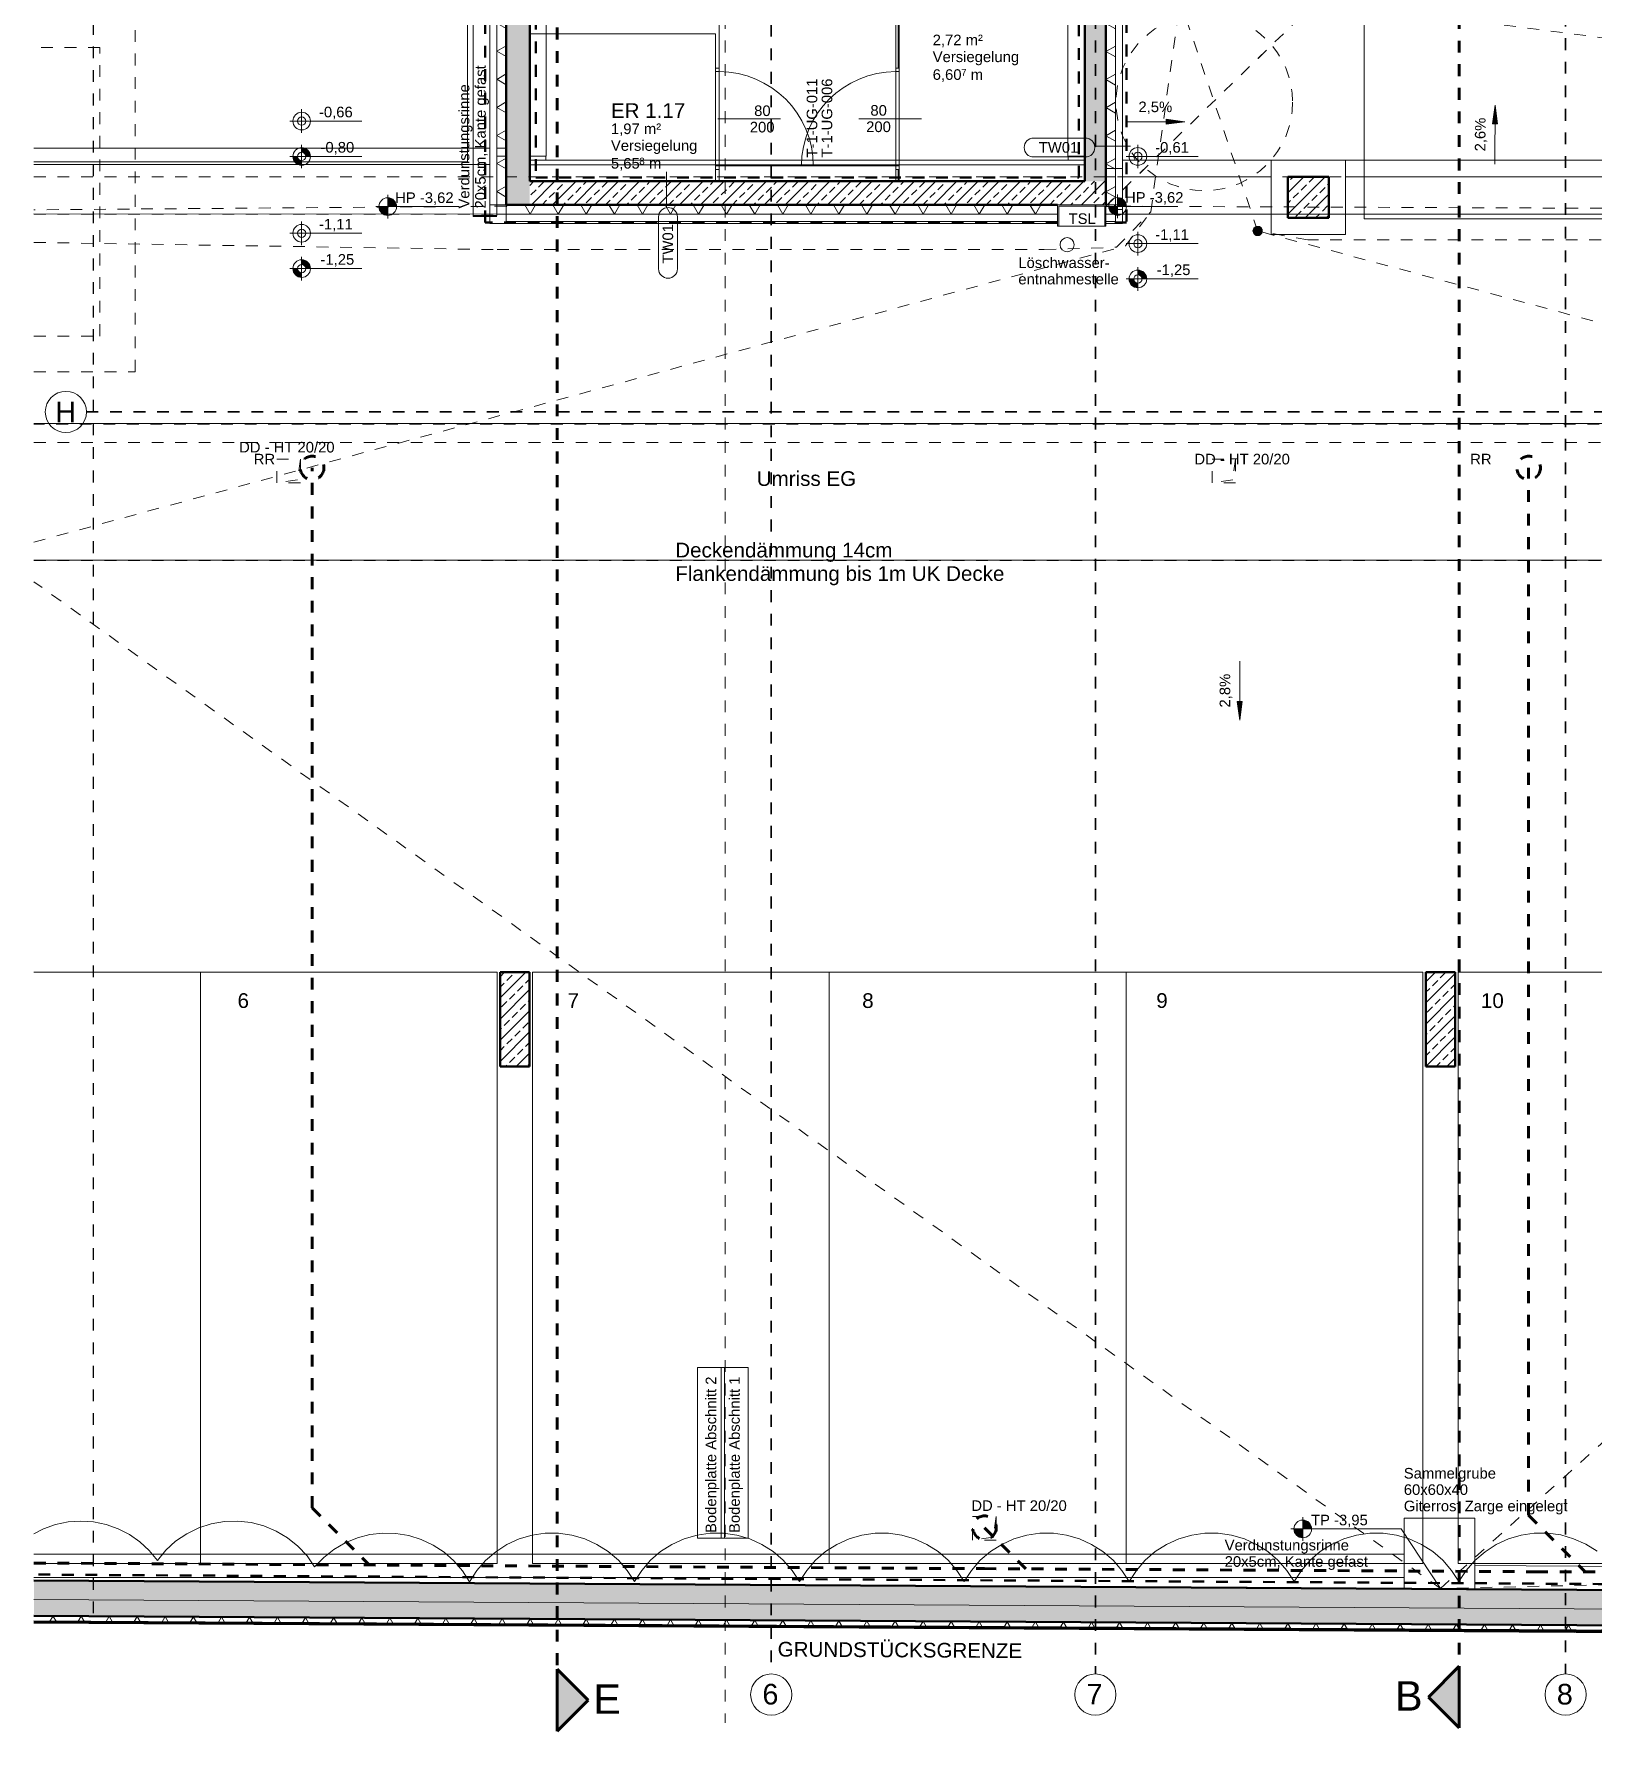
# Model space of a CAD drawing. Header units: metres. Extents: x 0 to 90, y 0 to 101.
# Drawn here: x 44.26 to 57.5, y 59.88 to 74.29 of the extents above; entities that cross this region are included whole.
import ezdxf

# ---------------------------------------------------------------- set-up
doc = ezdxf.new("R2010")
doc.units = ezdxf.units.M
for name, pattern in [('Achse', [0.009, 0.005, -0.002, 0, -0.002]), ('Strich', [0.00635, 0.003175, -0.003175]), ('Strich Punkt', [0.015875, 0.00635, -0.004763, 0, -0.004763]), ('Strich Punkt Mittel', [0.015875, 0.00635, -0.004763, 0, -0.004763]), ('Verdeckt', [0.003, 0.002, -0.001]), ('Verdeckt Oben', [0.00225, 0.0015, -0.00075]), ('Verdeckt Unten', [0.005, 0.003, -0.002])]:
    doc.linetypes.add(name, pattern=pattern)
for name, color, linetype, lineweight in [('A_2D', 251, 'Continuous', 5), ('A_Beschriftung_', 251, 'Continuous', 9), ('A_Brandabschnitte', 251, 'Verdeckt', 50), ('A_Decken', 251, 'Continuous', 13), ('A_Durchbruch_Projektion', 251, 'Verdeckt', 5), ('A_Fluchtweg', 251, 'Verdeckt', 18), ('A_Grundstuecksgrenze', 251, 'Continuous', 70), ('A_Kanal_RW', 251, 'Strich Punkt', 100), ('A_Parkplatz', 251, 'Continuous', 13), ('A_Raeume_', 251, 'Continuous', 5), ('A_Raeume_Beschriftung_', 251, 'Continuous', 9), ('A_Raster_', 251, 'Continuous', 9), ('A_Stützen', 251, 'Continuous', 13), ('A_Tueren', 251, 'Continuous', 13), ('A_Waende', 251, 'Continuous', 13), ('G-ANNO-DIMS_', 251, 'Continuous', 9), ('G-ANNO-SYMB_', 251, 'Continuous', 9), ('S-BEAM-HDLN', 251, 'Verdeckt', 5), ('Text', 251, 'Continuous', 9)]:
    doc.layers.add(name, color=color, linetype=linetype, lineweight=lineweight)
doc.styles.add('Arial_1', font='arial.ttf', dxfattribs={"height": 0.25})
doc.styles.add('Arial_2', font='arial.ttf', dxfattribs={"height": 0.175})
doc.styles.add('Arial_3', font='arial.ttf', dxfattribs={"height": 0.09})
doc.styles.add('Arial_4', font='arial.ttf', dxfattribs={"height": 0.05849})
doc.styles.add('Arial_5', font='arial.ttf', dxfattribs={"height": 0.125})
pattern_1 = [(45, (35.10227, 0), (-0.08980256, 0.08980256), []), (45, (35.19207, 0), (-0.08980256, 0.08980256), [0.0635, -0.03175])]

# ---------------------------------------------------------------- blocks, each defined once
blk = doc.blocks.new('Tür_Blockzarge_1 Flügel - 90x200_RB 86x203_Einlagerungsräume-11443713-263_PP_-01UG_BT1')
at = {"layer": 'A_Tueren'}
for p, q in [((-0.43, 0.015), (-0.43, -0.015)), ((-0.4, 0.015), (-0.43, 0.015)), ((-0.43, 0.015), (0.43, 0.015)), ((-0.4, -0.015), (-0.4, 0.015)), ((0.4, 0.015), (0.4, -0.015)), ((0.43, 0.015), (0.4, 0.015)), ((0.43, -0.015), (0.43, 0.015)), ((-0.43, -0.015), (-0.4, -0.015)), ((-0.43, -0.015), (0.43, -0.015)), ((0.4, -0.015), (0.43, -0.015))]:
    blk.add_line(p, q, dxfattribs=at)
at = {"layer": 'A_Tueren', "lineweight": 5}
blk.add_line((0.4, -0.015), (0.4, -0.815), dxfattribs=at)
blk.add_arc((0.4, -0.015), 0.8, 180, 270, dxfattribs=at)
blk = doc.blocks.new('Tür_Blockzarge_1 Flügel - 90x200_RB 86x203_Einlagerungsräume-11443644-263_PP_-01UG_BT1')
at = {"layer": 'A_Tueren', "lineweight": 5}
blk.add_line((0.4, 0.015), (0.4, 0.815), dxfattribs=at)
at = {"layer": 'A_Tueren'}
for p, q in [((-0.43, 0.015), (-0.4, 0.015)), ((-0.43, -0.015), (-0.43, 0.015)), ((-0.43, 0.015), (0.43, 0.015)), ((-0.4, 0.015), (-0.4, -0.015)), ((0.4, 0.015), (0.43, 0.015)), ((0.4, -0.015), (0.4, 0.015)), ((0.43, 0.015), (0.43, -0.015)), ((-0.4, -0.015), (-0.43, -0.015)), ((-0.43, -0.015), (0.43, -0.015)), ((0.43, -0.015), (0.4, -0.015))]:
    blk.add_line(p, q, dxfattribs=at)
at = {"layer": 'A_Tueren', "lineweight": 5}
blk.add_arc((0.4, 0.015), 0.8, 90, 180, dxfattribs=at)
blk = doc.blocks.new('Park_Parkplatz - 5020x2520_Ortho-5729081-263_PP_-01UG_BT1')
at = {"layer": 'A_Parkplatz'}
for p, q in [((0, 0), (0, -5.02)), ((2.52, 0), (0, 0)), ((2.52, -5.02), (2.52, 0)), ((0, -5.02), (2.52, -5.02))]:
    blk.add_line(p, q, dxfattribs=at)
blk = doc.blocks.new('Park_Parkplatz - 5020x2520_Ortho-V4-263_PP_-01UG_BT1')
at = {"layer": 'A_Parkplatz'}
for p, q in [((2.52, 0), (1.107, 0)), ((2.52, -5.02), (2.52, 0)), ((1.107, -5.02), (2.52, -5.02))]:
    blk.add_line(p, q, dxfattribs=at)
blk = doc.blocks.new('Park_Parkplatz - 5020x2520_Ortho-V5-263_PP_-01UG_BT1')
at = {"layer": 'A_Parkplatz'}
for p, q in [((0, -1.34), (0, -5.02)), ((2.52, -5.02), (2.52, -1.34)), ((0, -5.02), (2.52, -5.02))]:
    blk.add_line(p, q, dxfattribs=at)
blk = doc.blocks.new('Park_Parkplatz - 5020x2520_Ortho-5729181-263_PP_-01UG_BT1')
at = {"layer": 'A_Parkplatz'}
for p, q in [((0, 5.02), (2.52, 5.02)), ((0, 0), (0, 5.02)), ((2.52, 5.02), (2.52, 0)), ((2.52, 0), (0, 0))]:
    blk.add_line(p, q, dxfattribs=at)
blk = doc.blocks.new('TrSt_BFT_rechteckig - 0350x0350-10939056-263_PP_-01UG_BT1')
at = {"layer": 'A_Stützen', "lineweight": 5}
h = blk.add_hatch(dxfattribs=at)
h.set_pattern_fill('FP_13', color=250, style=0, pattern_type=2)
h.set_pattern_definition([(45, (-19.983, -72.9), (-0.08980256, 0.08980256), []), (45, (-19.893, -72.9), (-0.08980256, 0.08980256), [0.0635, -0.03175])])
h.paths.add_polyline_path([(0.175, -0.175), (0.175, 0.175), (-0.175, 0.175), (-0.175, -0.175)])
at = {"layer": 'A_Stützen', "lineweight": 50}
for p, q in [((0.175, 0.175), (-0.175, 0.175)), ((-0.175, 0.175), (-0.175, -0.175)), ((0.175, -0.175), (0.175, 0.175)), ((-0.175, -0.175), (0.175, -0.175))]:
    blk.add_line(p, q, dxfattribs=at)
blk = doc.blocks.new('Skel_STB_rechteckig - 2100x0530-10903987-263_PP_-01UG_BT1')
at = {"layer": 'S-BEAM-HDLN', "color": 55, "linetype": 'Strich'}
for p, q in [((-16.075, 1.05), (17.015, 1.05)), ((17.015, -1.05), (-16.075, -1.05))]:
    blk.add_line(p, q, dxfattribs=at)
blk = doc.blocks.new('Symbol_Schatten_Verdeckt_unten - Bodendurchbruch_Schatten_Verdeckt_unten-8269587-263_PP_-01UG_BT1')
at = {"layer": 'A_Durchbruch_Projektion'}
for p, q in [((-0.1, -0.1), (-0.1, 0.1)), ((-0.1, 0.1), (0.1, 0.1)), ((-0.1, -0.1), (-0.075, 0.075)), ((-0.075, 0.075), (0.1, 0.1)), ((0.1, 0.1), (0.1, -0.1)), ((0.1, -0.1), (-0.1, -0.1))]:
    blk.add_line(p, q, dxfattribs=at)
blk = doc.blocks.new('Family - ___-3180367-263_PP_-01UG_BT1')
at = {"layer": 'A_Grundstuecksgrenze'}
blk.add_line((9.163, 60.809), (34.721, 60.655), dxfattribs=at)
blk = doc.blocks.new('Raster - BS_Achse-112124-263_PP_-01UG_BT1')
at = {"layer": 'A_Beschriftung_'}
blk.add_circle((0, 0), 0.0035, dxfattribs=at)
blk = doc.blocks.new('BS_Tuer_PP - links-10002443-263_PP_-01UG_BT1')
at = {"layer": 'A_Beschriftung_'}
blk.add_line((0, 0.00012), (0, 0.01076), dxfattribs=at)
blk = doc.blocks.new('BS_Tuer_PP - rechts-10002445-263_PP_-01UG_BT1')
at = {"layer": 'A_Beschriftung_'}
blk.add_line((0, 0.00012), (0, -0.01051), dxfattribs=at)
blk = doc.blocks.new('BS_Wand_Lollipop - links_unten-2026911-263_PP_-01UG_BT1')
at = {"layer": 'A_Beschriftung_'}
for p, q in [((-0.00467, 0.00137), (-0.01347, 0.00137)), ((-0.00309, 0), (0.003, 0)), ((-0.00467, -0.00183), (-0.01347, -0.00183))]:
    blk.add_line(p, q, dxfattribs=at)
for centre, start, end in [((-0.01347, -0.00023), 90, 270), ((-0.00467, -0.00023), 270, 90)]:
    blk.add_arc(centre, 0.0016, start, end, dxfattribs=at)
blk = doc.blocks.new('Schnitt - 100_Gebaeudeschnitt-1261489-263_PP_-01UG_BT1')
at = {"layer": 'G-ANNO-SYMB_'}
blk.add_hatch(color=256, dxfattribs=at).paths.add_polyline_path([(-0.00829, 0), (-0.00305, 0.00525), (0.0022, 0)])
at = {"layer": 'G-ANNO-SYMB_', "lineweight": 70}
for p, q in [((-0.00305, 0.00525), (-0.00829, 0)), ((0.0022, 0), (-0.00305, 0.00525)), ((-0.00829, 0), (0.0022, 0))]:
    blk.add_line(p, q, dxfattribs=at)
blk = doc.blocks.new('Schnitt - 100_Gebaeudeschnitt-1262219-263_PP_-01UG_BT1')
at = {"layer": 'G-ANNO-SYMB_'}
blk.add_hatch(color=256, dxfattribs=at).paths.add_polyline_path([(-0.00829, 0), (-0.00305, 0.00525), (0.0022, 0)])
at = {"layer": 'G-ANNO-SYMB_', "lineweight": 70}
for p, q in [((-0.00305, 0.00525), (-0.00829, 0)), ((0.0022, 0), (-0.00305, 0.00525)), ((-0.00829, 0), (0.0022, 0))]:
    blk.add_line(p, q, dxfattribs=at)
blk = doc.blocks.new('Höhenkoten - 018-55641-263_PP_-01UG_BT1')
at = {"layer": 'G-ANNO-DIMS_'}
h = blk.add_hatch(color=256, dxfattribs=at)
edge = h.paths.add_edge_path()
edge.add_line((0, 0), (0, -0.0015))
edge.add_arc((0, 0), 0.0015, 180, 270, ccw=False)
edge.add_line((-0.0015, 0), (0, 0))
h = blk.add_hatch(color=256, dxfattribs=at)
edge = h.paths.add_edge_path()
edge.add_line((0, 0), (0, 0.0015))
edge.add_arc((0, 0), 0.0015, 0, 90, ccw=False)
edge.add_line((0.0015, 0), (0, 0))
for p, q in [((-0.002, 0), (0.01024, 0)), ((0, 0), (0, 0.002)), ((0, 0), (0, -0.002))]:
    blk.add_line(p, q, dxfattribs=at)
blk.add_circle((0, 0), 0.0015, dxfattribs=at)
blk = doc.blocks.new('BS_Kote_Grundriss_RDUK_manuell_AT - 018-7700965-263_PP_-01UG_BT1')
at = {"layer": 'A_Beschriftung_'}
for p, q in [((-0.002, 0), (0.01024, 0)), ((0, 0), (0, 0.002)), ((0, 0), (0, -0.002))]:
    blk.add_line(p, q, dxfattribs=at)
for radius in [0.0015, 0.0007]:
    blk.add_circle((0, 0), radius, dxfattribs=at)
blk = doc.blocks.new('BS_Kote_Grundriss_FDUK_manuell_AT - 018-7701323-263_PP_-01UG_BT1')
at = {"layer": 'A_Beschriftung_'}
h = blk.add_hatch(color=256, dxfattribs=at)
edge = h.paths.add_edge_path()
edge.add_line((0, -0.0007), (0, -0.0015))
edge.add_arc((0, 0), 0.0015, 180, 270, ccw=False)
edge.add_line((-0.0015, 0), (-0.0007, 0))
edge.add_arc((0, 0), 0.0007, 180, 270)
h = blk.add_hatch(color=256, dxfattribs=at)
edge = h.paths.add_edge_path()
edge.add_line((0, 0.0007), (0, 0.0015))
edge.add_arc((0, 0), 0.0015, 0, 90, ccw=False)
edge.add_line((0.0015, 0), (0.0007, 0))
edge.add_arc((0, 0), 0.0007, 0, 90)
for p, q in [((-0.002, 0), (0.01024, 0)), ((0, 0), (0, 0.002)), ((0, 0), (0, -0.002))]:
    blk.add_line(p, q, dxfattribs=at)
for radius in [0.0015, 0.0007]:
    blk.add_circle((0, 0), radius, dxfattribs=at)
for start, end in [(0, 90), (180, 270)]:
    blk.add_arc((0, 0), 0.0007, start, end, dxfattribs=at)

msp = doc.modelspace()

# ---------------------------------------------------------------- hatches: boundary and pattern name
at = {"layer": 'A_Fluchtweg'}
h = msp.add_hatch(color=256, dxfattribs=at)
edge = h.paths.add_edge_path()
edge.add_arc((54.655, 72.615), 0.0397, 0, 360)
h = msp.add_hatch(color=256, dxfattribs=at)
edge = h.paths.add_edge_path()
edge.add_arc((54.655, 72.615), 0.0397, 0, 360)
msp.add_hatch(color=256, dxfattribs=at).paths.add_polyline_path([(54.643, 72.577), (54.667, 72.578), (54.687, 72.592), (54.694, 72.616), (54.687, 72.639), (54.667, 72.653), (54.642, 72.653), (54.622, 72.638), (54.615, 72.615), (54.623, 72.592)])
msp.add_hatch(color=256, dxfattribs=at).paths.add_polyline_path([(54.643, 72.577), (54.667, 72.578), (54.687, 72.592), (54.694, 72.616), (54.687, 72.639), (54.667, 72.653), (54.642, 72.653), (54.622, 72.638), (54.615, 72.615), (54.623, 72.592)])
at = {"layer": 'A_Waende', "lineweight": 5}
h = msp.add_hatch(dxfattribs=at)
h.set_pattern_fill('FP_5', color=250, angle=-180, style=0, pattern_type=2)
h.set_pattern_definition([(270, (48.19527, 82.242), (0.20637, 4e-16), []), (330, (48.19527, 82.242), (0.103185, 0.1787217), []), (30, (48.19527, 82.242), (-0.103185, 0.1787217), [])])
h.paths.add_polyline_path([(48.275, 72.756), (48.275, 91.715), (48.195, 91.728), (48.195, 72.756)])
h = msp.add_hatch(dxfattribs=at)
h.set_pattern_fill('FP_1', color=250, style=0, pattern_type=2)
h.set_pattern_definition(pattern_1)
h.paths.add_polyline_path([(48.475, 82.768), (48.475, 83.768), (48.375, 83.268), (48.46, 82.844)])
h.paths.add_polyline_path([(48.275, 82.768), (48.375, 83.268), (48.275, 83.768), (48.275, 83.268)])
h.paths.add_polyline_path([(48.475, 72.836), (48.475, 82.768), (48.275, 82.768), (48.275, 72.836)])
h.paths.add_polyline_path([(48.275, 91.683), (48.275, 91.383), (48.375, 91.533), (48.276, 91.682)])
h.paths.add_polyline_path([(48.475, 91.683), (48.275, 91.715), (48.275, 91.683), (48.453, 91.683)])
h.paths.add_polyline_path([(48.475, 91.383), (48.475, 91.683), (48.375, 91.533)])
h.paths.add_polyline_path([(48.275, 83.768), (48.475, 83.768), (48.475, 91.383), (48.275, 91.383), (48.275, 85.309)])
h = msp.add_hatch(dxfattribs=at)
h.set_pattern_fill('FP_1', color=250, style=0, pattern_type=2)
h.set_pattern_definition(pattern_1)
h.paths.add_polyline_path([(53.277, 79.153), (53.187, 79.653), (53.187, 78.653), (53.266, 79.092)])
h.paths.add_polyline_path([(53.367, 78.653), (53.367, 79.653), (53.277, 79.153), (53.338, 78.817)])
h.paths.add_polyline_path([(53.187, 73.036), (53.367, 73.036), (53.367, 78.653), (53.187, 78.653), (53.187, 73.623)])
h.paths.add_polyline_path([(53.367, 79.793), (53.367, 80.093), (53.277, 79.943)])
h.paths.add_polyline_path([(53.187, 79.793), (53.277, 79.943), (53.187, 80.093), (53.187, 79.903)])
h.paths.add_polyline_path([(53.187, 79.653), (53.367, 79.653), (53.367, 79.793), (53.187, 79.793)])
h.paths.add_polyline_path([(53.277, 83.268), (53.238, 83.487), (53.187, 83.487), (53.187, 82.768)])
h.paths.add_polyline_path([(53.367, 82.768), (53.367, 83.487), (53.317, 83.487), (53.277, 83.268), (53.339, 82.926)])
h.paths.add_polyline_path([(53.367, 80.093), (53.367, 82.768), (53.187, 82.768), (53.187, 80.093), (53.196, 80.093)])
h.paths.add_polyline_path([(53.367, 90.6), (53.367, 90.9), (53.277, 90.75)])
h.paths.add_polyline_path([(53.187, 90.6), (53.277, 90.75), (53.187, 90.9), (53.187, 90.75)])
h.paths.add_polyline_path([(53.367, 84.547), (53.367, 90.6), (53.187, 90.6), (53.187, 84.547)])
h.paths.add_polyline_path([(53.196, 90.9), (53.367, 90.9), (53.187, 90.929), (53.187, 90.9)])
h = msp.add_hatch(dxfattribs=at)
h.set_pattern_fill('FP_4', color=250, style=0, pattern_type=2)
h.set_pattern_definition([(90, (35.10227, 0), (-0.5, 0), []), (90, (35.20227, 0), (-0.5, 0), [])])
h.paths.add_polyline_path([(51.612, 73.036), (51.612, 73.137), (51.582, 73.137), (51.582, 73.036)])
h.paths.add_polyline_path([(51.582, 73.997), (51.612, 73.997), (51.612, 74.857), (51.582, 74.857), (51.582, 74.764)])
h.paths.add_polyline_path([(51.612, 75.717), (51.612, 76.597), (51.582, 76.597), (51.582, 75.717)])
h.paths.add_polyline_path([(51.582, 77.457), (51.612, 77.457), (51.612, 78.265), (51.582, 78.265), (51.582, 77.518)])
h = msp.add_hatch(dxfattribs=at)
h.set_pattern_fill('FP_11', color=250, angle=-180, style=0, pattern_type=2)
h.set_pattern_definition([(270, (53.36727, 73.661), (0.20637, 6e-16), []), (330, (53.36727, 73.661), (0.10319, 0.17873), []), (30, (53.36727, 73.661), (-0.10319, 0.17873), [])])
h.paths.add_polyline_path([(53.447, 72.836), (53.447, 74.487), (53.367, 74.487), (53.367, 72.836), (53.379, 72.836)])
h = msp.add_hatch(dxfattribs=at)
h.set_pattern_fill('FP_1', color=250, style=0, pattern_type=2)
h.set_pattern_definition(pattern_1)
h.paths.add_polyline_path([(52.957, 72.836), (53.367, 72.836), (53.367, 73.036), (48.475, 73.036), (48.475, 72.836), (52.75, 72.836)])
h = msp.add_hatch(dxfattribs=at)
h.set_pattern_fill('FP_7', color=250, angle=180, style=0, pattern_type=2)
h.set_pattern_definition([(0, (50.86127, 72.756), (1e-16, 0.20637), []), (60, (50.86127, 72.756), (-0.17873, 0.10319), []), (120, (50.86127, 72.756), (-0.17873, -0.10319), [])])
h.paths.add_polyline_path([(53.447, 72.756), (53.447, 72.836), (53.367, 72.836), (53.367, 72.756)])
h.paths.add_polyline_path([(52.957, 72.756), (52.957, 72.836), (48.275, 72.836), (48.275, 72.756), (52.75, 72.756)])
h = msp.add_hatch(dxfattribs=at)
h.set_pattern_fill('FP_1', color=250, style=0, pattern_type=2)
h.set_pattern_definition(pattern_1)
h.paths.add_polyline_path([(48.473, 65.522), (48.473, 66.322), (48.223, 66.322), (48.223, 65.522)])
h = msp.add_hatch(dxfattribs=at)
h.set_pattern_fill('FP_1', color=250, style=0, pattern_type=2)
h.set_pattern_definition(pattern_1)
h.paths.add_polyline_path([(56.207, 65.522), (56.333, 65.522), (56.333, 66.322), (56.083, 66.322), (56.083, 65.522)])
h = msp.add_hatch(dxfattribs=at)
h.set_pattern_fill('FP_1', color=250, style=0, pattern_type=2)
h.set_pattern_definition(pattern_1)
h.paths.add_polyline_path([(70.151, 60.703), (70.151, 61.003), (44.265, 61.159), (44.265, 60.859), (69.858, 60.705)])
h = msp.add_hatch(dxfattribs=at)
h.set_pattern_fill('FP_3', color=250, angle=180, style=0, pattern_type=2)
h.set_pattern_definition([(179.6557, (48.00127, 60.836), (-0.00124, -0.2063763), []), (239.656, (48.00127, 60.836), (0.1781076, -0.104261), []), (299.656, (48.00127, 60.836), (0.1793466, 0.102115), [])])
h.paths.add_polyline_path([(57.442, 60.729), (57.442, 60.779), (44.265, 60.859), (44.265, 60.809), (56.207, 60.737)])
h = msp.add_hatch(dxfattribs=at)
h.set_pattern_fill('FP_17', color=250, angle=180, style=0, pattern_type=2)
h.set_pattern_definition([(179.6557, (63.79627, 60.741), (-0.00124, -0.206376), []), (239.656, (63.79627, 60.741), (0.1781076, -0.104261), []), (299.656, (63.79627, 60.741), (0.1793466, 0.102115), [])])
h.paths.add_polyline_path([(70.15, 60.653), (70.151, 60.703), (57.442, 60.779), (57.442, 60.729), (69.858, 60.655)])
at = {"layer": 'G-ANNO-DIMS_'}
for points in [[(56.672, 73.682), (56.65, 73.523), (56.692, 73.523)], [(54.036, 73.542), (53.877, 73.563), (53.877, 73.521)], [(54.503, 68.462), (54.524, 68.62), (54.482, 68.62)], [(54.503, 68.462), (54.524, 68.62), (54.482, 68.62)]]:
    msp.add_hatch(color=256, dxfattribs=at).paths.add_polyline_path(points)

# ---------------------------------------------------------------- linework, layer by layer
at = {"layer": 'A_2D', "linetype": 'Verdeckt', "lineweight": 25}
msp.add_line((44.768, 92.58), (44.768, 60.826), dxfattribs=at)
at = {"layer": 'A_2D', "linetype": 'Verdeckt Oben', "lineweight": 13}
for p, q in [((48.275, 72.836), (48.275, 92.019)), ((48.275, 92.019), (48.275, 72.825)), ((55.16, 74.567), (53.367, 72.825)), ((53.367, 72.825), (55.16, 74.567)), ((55.16, 74.567), (69.177, 72.757)), ((48.275, 72.825), (44.265, 72.794)), ((69.177, 72.757), (53.367, 72.825)), ((56.207, 61.091), (69.177, 72.757)), ((44.265, 69.818), (77.302, 69.818)), ((56.207, 61.091), (44.265, 69.636))]:
    msp.add_line(p, q, dxfattribs=at)
at = {"layer": 'A_2D'}
for p, q in [((47.995, 72.737), (47.995, 91.763)), ((44.265, 72.759), (52.957, 72.758)), ((53.367, 72.758), (69.177, 72.757)), ((48.195, 72.737), (47.995, 72.737)), ((56.499, 61.688), (55.899, 61.688)), ((55.899, 61.688), (55.899, 61.088)), ((56.499, 61.088), (56.499, 61.688)), ((55.899, 61.088), (56.499, 61.088))]:
    msp.add_line(p, q, dxfattribs=at)
at = {"layer": 'A_2D', "lineweight": 13}
for p, q in [((47.995, 80.76), (47.995, 72.745)), ((48.195, 72.745), (48.195, 80.76)), ((53.367, 72.836), (52.957, 72.836)), ((52.957, 72.836), (52.957, 72.656)), ((53.357, 72.826), (52.967, 72.826)), ((52.967, 72.826), (52.967, 72.656)), ((53.357, 72.656), (53.357, 72.826)), ((53.367, 72.656), (53.367, 72.836)), ((47.995, 72.745), (48.195, 72.745)), ((52.957, 72.656), (52.967, 72.656)), ((52.967, 72.656), (53.357, 72.656)), ((53.357, 72.656), (53.367, 72.656)), ((55.899, 61.383), (44.265, 61.383)), ((55.899, 61.183), (55.899, 61.383)), ((56.499, 61.285), (56.499, 61.085)), ((69.251, 61.208), (56.499, 61.285)), ((44.265, 61.183), (55.899, 61.183)), ((56.499, 61.085), (69.251, 61.008)), ((69.823, 60.655), (44.265, 60.809))]:
    msp.add_line(p, q, dxfattribs=at)
at = {"layer": 'A_2D', "linetype": 'Verdeckt Unten', "lineweight": 13}
for p, q in [((45.124, 71.42), (45.124, 74.465)), ((44.825, 74.172), (44.265, 74.172)), ((44.825, 71.722), (44.825, 74.172)), ((44.265, 72.756), (52.957, 72.756)), ((53.367, 72.756), (77.275, 72.756)), ((44.265, 71.722), (44.825, 71.722)), ((44.265, 71.42), (45.124, 71.42)), ((69.858, 60.655), (44.265, 60.809))]:
    msp.add_line(p, q, dxfattribs=at)
at = {"layer": 'A_2D', "linetype": 'Verdeckt'}
msp.add_line((44.265, 70.818), (77.765, 70.818), dxfattribs=at)
msp.add_circle((54.202, 73.707), 0.75, dxfattribs=at)
at = {"layer": 'A_2D', "lineweight": 18}
msp.add_circle((53.037, 72.498), 0.06, dxfattribs=at)
at = {"layer": 'A_Brandabschnitte'}
for p, q in [((48.095, 72.687), (48.095, 91.683)), ((48.525, 91.624), (48.525, 73.067)), ((53.137, 73.067), (53.137, 90.886)), ((53.541, 74.396), (53.541, 72.687)), ((48.525, 73.067), (53.137, 73.067)), ((52.957, 72.687), (48.095, 72.687)), ((53.541, 72.687), (53.367, 72.687)), ((69.802, 61.055), (44.265, 61.209))]:
    msp.add_line(p, q, dxfattribs=at)
at = {"layer": 'A_Decken'}
for p, q in [((48.611, 73.216), (48.611, 73.248)), ((53.047, 73.248), (53.047, 73.216)), ((61.12, 73.216), (53.507, 73.216)), ((48.135, 72.836), (48.135, 72.677)), ((53.507, 72.677), (53.507, 72.836)), ((48.135, 72.677), (52.957, 72.677)), ((53.367, 72.677), (53.507, 72.677)), ((44.265, 70.979), (77.355, 70.979)), ((77.355, 69.819), (44.265, 69.819))]:
    msp.add_line(p, q, dxfattribs=at)
at = {"layer": 'A_Decken', "linetype": 'Verdeckt Unten'}
for p, q in [((69.843, 61.394), (56.207, 61.091)), ((44.265, 61.161), (56.207, 61.091)), ((56.207, 61.091), (55.939, 61.088)), ((56.403, 61.086), (56.207, 61.091))]:
    msp.add_line(p, q, dxfattribs=at)
at = {"layer": 'A_Fluchtweg'}
for p, q in [((53.747, 72.776), (53.997, 74.567)), ((53.747, 72.776), (53.997, 74.567)), ((54.655, 72.615), (53.997, 74.567)), ((54.655, 72.615), (53.997, 74.567)), ((53.457, 72.476), (53.747, 72.776)), ((53.532, 72.488), (53.747, 72.776)), ((54.622, 72.638), (54.615, 72.615)), ((54.622, 72.638), (54.615, 72.615)), ((54.615, 72.615), (54.623, 72.592)), ((54.615, 72.615), (54.623, 72.592)), ((54.642, 72.653), (54.622, 72.638)), ((54.642, 72.653), (54.622, 72.638)), ((54.667, 72.653), (54.642, 72.653)), ((54.667, 72.653), (54.642, 72.653)), ((55.08, 72.539), (54.655, 72.615)), ((77.203, 66.565), (54.655, 72.615)), ((54.687, 72.639), (54.667, 72.653)), ((54.687, 72.639), (54.667, 72.653)), ((54.694, 72.616), (54.687, 72.639)), ((54.694, 72.616), (54.687, 72.639)), ((54.687, 72.592), (54.694, 72.616)), ((54.687, 72.592), (54.694, 72.616)), ((44.265, 72.517), (48.197, 72.456)), ((44.265, 69.973), (53.532, 72.488)), ((52.843, 72.456), (53.457, 72.476)), ((54.623, 72.592), (54.643, 72.577)), ((54.623, 72.592), (54.643, 72.577)), ((54.643, 72.577), (54.667, 72.578)), ((54.643, 72.577), (54.667, 72.578)), ((54.667, 72.578), (54.687, 72.592)), ((54.667, 72.578), (54.687, 72.592)), ((65.971, 72.543), (55.08, 72.539)), ((48.197, 72.456), (52.843, 72.456))]:
    msp.add_line(p, q, dxfattribs=at)
msp.add_circle((54.655, 72.615), 0.0397, dxfattribs=at)
msp.add_circle((54.655, 72.615), 0.0397, dxfattribs=at)
at = {"layer": 'A_Kanal_RW'}
for p, q in [((46.627, 61.775), (46.627, 70.603)), ((56.956, 61.714), (56.956, 70.603)), ((46.627, 61.775), (47.113, 61.29)), ((56.956, 61.714), (57.437, 61.233)), ((52.336, 61.607), (52.686, 61.257)), ((44.265, 61.307), (52.336, 61.259)), ((52.336, 61.259), (57.02, 61.233)), ((57.02, 61.233), (69.22, 61.233))]:
    msp.add_line(p, q, dxfattribs=at)
for centre in [(46.627, 70.603), (56.956, 70.603), (52.336, 61.607)]:
    msp.add_circle(centre, 0.1, dxfattribs=at)
at = {"layer": 'A_Raeume_', "flags": 128}
for points in [[(52.957, 72.756), (48.195, 72.756), (48.195, 91.728), (44.265, 92.357)], [(77.419, 61.559), (77.419, 61.567), (77.419, 64.672), (77.419, 66.472), (77.305, 66.622), (77.305, 66.624), (77.305, 72.825), (76.345, 72.825), (76.345, 73.075), (77.305, 73.075), (77.305, 88.929), (61.951, 89.527), (60.96, 89.685), (60.96, 77.757), (55.24, 77.757), (55.24, 74.487), (53.447, 74.487), (53.447, 72.756), (53.367, 72.756)], [(50.082, 74.302), (50.082, 73.036), (51.582, 73.036), (51.582, 74.779)], [(44.265, 61.556), (44.346, 61.598), (44.448, 61.634), (44.555, 61.656), (44.663, 61.663), (44.771, 61.656), (44.877, 61.634), (44.979, 61.598), (45.075, 61.548), (45.164, 61.486), (45.244, 61.413), (45.313, 61.329), (45.385, 61.416), (45.468, 61.492), (45.562, 61.556), (45.664, 61.605), (45.771, 61.64), (45.882, 61.659), (45.995, 61.663), (46.108, 61.65), (46.217, 61.622), (46.321, 61.578), (46.418, 61.521), (46.506, 61.45), (46.584, 61.367), (46.648, 61.274), (46.725, 61.354), (46.812, 61.423), (46.908, 61.479), (47.011, 61.521), (47.118, 61.549), (47.228, 61.561), (47.339, 61.558), (47.449, 61.54), (47.554, 61.507), (47.655, 61.459), (47.747, 61.398), (47.831, 61.325), (47.903, 61.241), (47.963, 61.148), (48.025, 61.243), (48.1, 61.329), (48.186, 61.403), (48.281, 61.465), (48.385, 61.512), (48.494, 61.544), (48.606, 61.56), (48.72, 61.56), (48.832, 61.544), (48.942, 61.512), (49.045, 61.465), (49.141, 61.404), (49.227, 61.33), (49.302, 61.244), (49.364, 61.149), (49.426, 61.244), (49.5, 61.33), (49.586, 61.404), (49.682, 61.465), (49.786, 61.512), (49.895, 61.544), (50.007, 61.56), (50.121, 61.56), (50.233, 61.544), (50.342, 61.512), (50.445, 61.465), (50.541, 61.404), (50.627, 61.33), (50.702, 61.244), (50.764, 61.149), (50.826, 61.244), (50.9, 61.33), (50.986, 61.404), (51.082, 61.465), (51.186, 61.512), (51.295, 61.544), (51.407, 61.56), (51.521, 61.56), (51.633, 61.544), (51.742, 61.512), (51.845, 61.465), (51.941, 61.404), (52.027, 61.33), (52.102, 61.244), (52.164, 61.149), (52.226, 61.244), (52.3, 61.33), (52.386, 61.404), (52.482, 61.465), (52.586, 61.512), (52.695, 61.544), (52.807, 61.56), (52.921, 61.56), (53.033, 61.544), (53.142, 61.512), (53.245, 61.465), (53.341, 61.404), (53.427, 61.33), (53.502, 61.244), (53.564, 61.149), (53.626, 61.244), (53.7, 61.33), (53.786, 61.404), (53.882, 61.465), (53.986, 61.512), (54.095, 61.544), (54.207, 61.56), (54.321, 61.56), (54.433, 61.544), (54.542, 61.512), (54.645, 61.465), (54.741, 61.404), (54.827, 61.33), (54.902, 61.244), (54.964, 61.149), (55.026, 61.244), (55.1, 61.33), (55.186, 61.404), (55.282, 61.465), (55.386, 61.512), (55.495, 61.544), (55.607, 61.56), (55.721, 61.56), (55.833, 61.544), (55.942, 61.512), (56.045, 61.465), (56.141, 61.404), (56.227, 61.33), (56.302, 61.244), (56.364, 61.149), (56.425, 61.244), (56.5, 61.329), (56.586, 61.403), (56.681, 61.464), (56.784, 61.511), (56.892, 61.543), (57.004, 61.56), (57.118, 61.56), (57.23, 61.545), (57.338, 61.513), (57.442, 61.467), (57.537, 61.407)]]:
    msp.add_lwpolyline(points, dxfattribs=at)
for points in [[(53.187, 73.036), (53.187, 74.667), (53.187, 74.764), (51.612, 74.764), (51.612, 73.036)], [(48.475, 74.287), (48.475, 73.036), (50.052, 73.036), (50.052, 74.287)], [(54.91, 73.075), (55.26, 73.075), (55.26, 72.725), (54.91, 72.725)], [(48.473, 65.522), (48.223, 65.522), (48.223, 66.322), (48.473, 66.322)], [(56.333, 65.522), (56.083, 65.522), (56.083, 66.322), (56.333, 66.322)]]:
    msp.add_lwpolyline(points, close=True, dxfattribs=at)
at = {"layer": 'A_Raster_', "linetype": 'Verdeckt Unten', "lineweight": 13}
msp.add_line((50.135, 94.23), (50.135, 59.949), dxfattribs=at)
at = {"layer": 'A_Raster_', "linetype": 'Strich Punkt Mittel', "lineweight": 35}
for p, q in [((53.277, 94.23), (53.277, 60.365)), ((50.525, 92.364), (50.525, 60.365)), ((57.27, 91.85), (57.27, 60.365)), ((44.711, 71.078), (80.929, 71.078))]:
    msp.add_line(p, q, dxfattribs=at)
at = {"layer": 'A_Waende', "color": 250, "lineweight": 5}
for p, q in [((48.195, 91.728), (48.195, 72.756)), ((53.447, 72.756), (53.447, 74.487)), ((48.195, 72.756), (52.957, 72.756)), ((53.367, 72.756), (53.447, 72.756)), ((70.151, 60.703), (44.265, 60.859)), ((44.265, 60.809), (70.15, 60.653))]:
    msp.add_line(p, q, dxfattribs=at)
at = {"layer": 'A_Waende', "color": 90, "lineweight": 50}
for p, q in [((48.275, 91.715), (48.275, 72.836)), ((53.187, 83.487), (53.187, 73.036)), ((48.475, 73.036), (48.475, 78.187)), ((53.367, 72.836), (53.367, 74.567)), ((53.187, 73.036), (48.475, 73.036)), ((52.957, 72.836), (48.275, 72.836)), ((48.473, 66.322), (48.223, 66.322)), ((48.223, 66.322), (48.223, 65.522)), ((48.473, 65.522), (48.473, 66.322)), ((56.333, 66.322), (56.083, 66.322)), ((56.083, 66.322), (56.083, 65.522)), ((56.333, 65.522), (56.333, 66.322)), ((48.223, 65.522), (48.473, 65.522)), ((56.083, 65.522), (56.333, 65.522)), ((69.851, 61.005), (44.265, 61.159)), ((44.265, 60.859), (70.151, 60.703))]:
    msp.add_line(p, q, dxfattribs=at)
at = {"layer": 'A_Waende'}
for p, q in [((48.615, 73.248), (48.615, 86.858)), ((53.184, 73.248), (53.187, 86.858)), ((48.135, 86.718), (48.135, 72.836)), ((48.195, 86.718), (48.195, 73.248)), ((53.045, 78.7), (53.044, 73.248)), ((53.507, 72.836), (53.507, 74.567)), ((48.135, 73.318), (44.265, 73.318)), ((48.275, 73.318), (48.195, 73.318)), ((48.195, 73.248), (48.275, 73.248)), ((48.615, 73.248), (48.475, 73.248)), ((53.187, 73.215), (48.475, 73.215)), ((53.184, 73.248), (53.044, 73.248)), ((77.305, 73.215), (53.507, 73.215)), ((54.77, 73.215), (54.77, 72.585)), ((55.4, 72.585), (55.4, 73.215)), ((44.265, 73.178), (48.135, 73.178)), ((53.187, 73.176), (48.475, 73.176)), ((53.507, 73.145), (53.367, 73.145)), ((53.447, 73.075), (53.367, 73.075)), ((53.447, 72.836), (53.447, 73.145)), ((53.507, 73.075), (54.77, 73.075)), ((54.91, 73.075), (55.26, 73.075)), ((54.91, 72.725), (54.91, 73.075)), ((55.26, 73.075), (55.26, 72.725)), ((55.4, 73.075), (60.54, 73.075)), ((48.275, 72.836), (48.135, 72.836)), ((48.275, 72.696), (48.275, 72.836)), ((53.507, 72.836), (53.447, 72.836)), ((53.447, 72.796), (53.507, 72.796)), ((53.447, 72.756), (53.447, 72.696)), ((48.275, 72.696), (52.957, 72.696)), ((53.367, 72.696), (53.447, 72.696)), ((55.26, 72.725), (54.91, 72.725)), ((54.77, 72.585), (55.4, 72.585)), ((69.823, 60.842), (44.265, 60.996)), ((44.265, 60.796), (69.822, 60.642))]:
    msp.add_line(p, q, dxfattribs=at)
at = {"layer": 'A_Waende', "color": 10}
for p, q in [((51.582, 74.857), (51.582, 73.997)), ((51.612, 73.997), (51.612, 74.764)), ((50.082, 73.997), (50.082, 74.437)), ((48.475, 74.287), (50.052, 74.287)), ((50.052, 74.287), (50.052, 73.997)), ((50.052, 73.997), (50.082, 73.997)), ((51.582, 73.997), (51.612, 73.997)), ((50.082, 73.137), (50.052, 73.137)), ((50.052, 73.137), (50.052, 73.036)), ((50.082, 73.036), (50.082, 73.137)), ((51.612, 73.137), (51.582, 73.137)), ((51.582, 73.137), (51.582, 73.036)), ((51.612, 73.036), (51.612, 73.137))]:
    msp.add_line(p, q, dxfattribs=at)
at = {"layer": 'A_Waende', "lineweight": 18}
msp.add_line((53.447, 72.836), (53.367, 72.836), dxfattribs=at)
at = {"layer": 'G-ANNO-DIMS_'}
for p, q in [((56.672, 73.682), (56.65, 73.523)), ((56.67, 73.182), (56.672, 73.682)), ((56.692, 73.523), (56.672, 73.682)), ((53.536, 73.542), (54.036, 73.542)), ((54.036, 73.542), (53.877, 73.563)), ((53.877, 73.563), (53.877, 73.521)), ((53.877, 73.521), (54.036, 73.542)), ((56.65, 73.523), (56.692, 73.523)), ((54.503, 68.962), (54.503, 68.462)), ((54.503, 68.962), (54.503, 68.462)), ((54.524, 68.62), (54.482, 68.62)), ((54.482, 68.62), (54.503, 68.462)), ((54.524, 68.62), (54.482, 68.62)), ((54.482, 68.62), (54.503, 68.462)), ((54.503, 68.462), (54.524, 68.62)), ((54.503, 68.462), (54.524, 68.62)), ((55.873, 61.596), (55.038, 61.596)), ((56.207, 61.091), (55.873, 61.596))]:
    msp.add_line(p, q, dxfattribs=at)
at = {"layer": 'G-ANNO-SYMB_', "linetype": 'Achse', "lineweight": 70}
for p, q in [((48.707, 95.941), (48.707, 60.295)), ((56.367, 94.429), (56.367, 60.322))]:
    msp.add_line(p, q, dxfattribs=at)
at = {"layer": 'Text', "flags": 128}
for points in [[(49.9, 61.517), (49.9, 62.968), (50.129, 62.968), (50.129, 61.517)], [(50.1, 61.517), (50.1, 62.968), (50.329, 62.968), (50.329, 61.517)]]:
    msp.add_lwpolyline(points, close=True, dxfattribs=at)

# ---------------------------------------------------------------- block references
at = {"layer": 'A_2D', "lineweight": 13, "rotation": 180}
for p in [(46.427, 70.576), (54.368, 70.576), (52.335, 61.602)]:
    msp.add_blockref('Symbol_Schatten_Verdeckt_unten - Bodendurchbruch_Schatten_Verdeckt_unten-8269587-263_PP_-01UG_BT1', p, dxfattribs=at)
at = {"layer": 'A_Beschriftung_'}
for name, p, xscale, yscale, zscale in [('BS_Kote_Grundriss_RDUK_manuell_AT - 018-7700965-263_PP_-01UG_BT1', (46.538, 73.547), 50, 50, 50), ('BS_Kote_Grundriss_FDUK_manuell_AT - 018-7701323-263_PP_-01UG_BT1', (46.538, 73.247), 50, 50, 50), ('BS_Wand_Lollipop - links_unten-2026911-263_PP_-01UG_BT1', (53.426, 73.334), 49.99999999999998, 49.99999999999998, 49.99999999999998), ('BS_Kote_Grundriss_RDUK_manuell_AT - 018-7700965-263_PP_-01UG_BT1', (53.638, 73.247), 50, 50, 50), ('BS_Kote_Grundriss_RDUK_manuell_AT - 018-7700965-263_PP_-01UG_BT1', (46.538, 72.595), 50, 50, 50), ('BS_Kote_Grundriss_RDUK_manuell_AT - 018-7700965-263_PP_-01UG_BT1', (53.638, 72.507), 50, 50, 50), ('BS_Kote_Grundriss_FDUK_manuell_AT - 018-7701323-263_PP_-01UG_BT1', (46.538, 72.295), 50, 50, 50), ('BS_Kote_Grundriss_FDUK_manuell_AT - 018-7701323-263_PP_-01UG_BT1', (53.638, 72.207), 50, 50, 50)]:
    msp.add_blockref(name, p, dxfattribs=dict(at, xscale=xscale, yscale=yscale, zscale=zscale))
at = {"layer": 'A_Beschriftung_', "xscale": 49.99999999999998, "yscale": 49.99999999999998, "zscale": 49.99999999999998}
for name, p, rotation in [('BS_Tuer_PP - rechts-10002445-263_PP_-01UG_BT1', (50.077, 73.567), 89.99999805173752), ('BS_Tuer_PP - links-10002443-263_PP_-01UG_BT1', (51.807, 73.567), 89.99999999999991), ('BS_Wand_Lollipop - links_unten-2026911-263_PP_-01UG_BT1', (49.637, 72.967), 89.99999999999991), ('Raster - BS_Achse-112124-263_PP_-01UG_BT1', (44.536, 71.078), 269.9999999999997), ('Raster - BS_Achse-112124-263_PP_-01UG_BT1', (50.525, 60.19), 180), ('Raster - BS_Achse-112124-263_PP_-01UG_BT1', (53.277, 60.19), 180), ('Raster - BS_Achse-112124-263_PP_-01UG_BT1', (57.27, 60.19), 180)]:
    msp.add_blockref(name, p, dxfattribs=dict(at, rotation=rotation))
at = {"layer": 'A_Grundstuecksgrenze'}
msp.add_blockref('Family - ___-3180367-263_PP_-01UG_BT1', (35.102, 0), dxfattribs=at)
at = {"layer": 'A_Parkplatz'}
for name, p, rotation in [('Park_Parkplatz - 5020x2520_Ortho-5729181-263_PP_-01UG_BT1', (55.56, 72.717), 359.9992627749843), ('Park_Parkplatz - 5020x2520_Ortho-V5-263_PP_-01UG_BT1', (42.925, 73.2), 89.99926277464687)]:
    msp.add_blockref(name, p, dxfattribs=dict(at, rotation=rotation))
for name, p in [('Park_Parkplatz - 5020x2520_Ortho-V4-263_PP_-01UG_BT1', (43.158, 66.322)), ('Park_Parkplatz - 5020x2520_Ortho-5729081-263_PP_-01UG_BT1', (45.678, 66.322)), ('Park_Parkplatz - 5020x2520_Ortho-5729081-263_PP_-01UG_BT1', (48.498, 66.322)), ('Park_Parkplatz - 5020x2520_Ortho-5729081-263_PP_-01UG_BT1', (51.018, 66.322)), ('Park_Parkplatz - 5020x2520_Ortho-5729081-263_PP_-01UG_BT1', (53.538, 66.322)), ('Park_Parkplatz - 5020x2520_Ortho-5729081-263_PP_-01UG_BT1', (56.358, 66.322))]:
    msp.add_blockref(name, p, dxfattribs=at)
at = {"layer": 'A_Stützen'}
msp.add_blockref('TrSt_BFT_rechteckig - 0350x0350-10939056-263_PP_-01UG_BT1', (55.085, 72.9), dxfattribs=at)
at = {"layer": 'A_Tueren'}
for name, p, rotation in [('Tür_Blockzarge_1 Flügel - 90x200_RB 86x203_Einlagerungsräume-11443644-263_PP_-01UG_BT1', (50.067, 73.567), 269.9999980517375), ('Tür_Blockzarge_1 Flügel - 90x200_RB 86x203_Einlagerungsräume-11443713-263_PP_-01UG_BT1', (51.597, 73.567), 270.0000000000003)]:
    msp.add_blockref(name, p, dxfattribs=dict(at, rotation=rotation))
at = {"layer": 'G-ANNO-DIMS_', "xscale": 49.99999999999998, "yscale": 49.99999999999998, "zscale": 49.99999999999998}
for p in [(47.269, 72.821), (53.466, 72.823), (55.038, 61.596)]:
    msp.add_blockref('Höhenkoten - 018-55641-263_PP_-01UG_BT1', p, dxfattribs=at)
at = {"layer": 'G-ANNO-SYMB_', "extrusion": (0, 0, -1), "xscale": 49.99999999999998, "yscale": 49.99999999999998, "zscale": 49.99999999999998, "rotation": 90.00000000005366}
msp.add_blockref('Schnitt - 100_Gebaeudeschnitt-1262219-263_PP_-01UG_BT1', (-48.707, 60.295), dxfattribs=at)
at = {"layer": 'G-ANNO-SYMB_', "xscale": 49.99999999999998, "yscale": 49.99999999999998, "zscale": 49.99999999999998, "rotation": 89.99999999999937}
msp.add_blockref('Schnitt - 100_Gebaeudeschnitt-1261489-263_PP_-01UG_BT1', (56.367, 60.322), dxfattribs=at)
at = {"layer": 'S-BEAM-HDLN', "color": 55, "linetype": 'Strich'}
msp.add_blockref('Skel_STB_rechteckig - 2100x0530-10903987-263_PP_-01UG_BT1', (60.34, 72.025), dxfattribs=at)

# ---------------------------------------------------------------- texts
at = {"layer": 'A_Beschriftung_', "char_height": 0.09, "attachment_point": 1, "style": 'Arial_3'}
for s, insert, width, rotation in [('T-1-UG-011', (50.826, 73.238), 0.79768, 90), ('T-1-UG-006', (50.953, 73.238), 0.79768, 90), ('80', (50.38, 73.68), 0.16835, 360), ('200', (50.343, 73.541), 0.25253, 360), ('TW01', (49.602, 72.338), 0.41287, 90)]:
    msp.add_mtext(s, dxfattribs=dict(at, insert=insert, width=width, rotation=rotation))
at = {"layer": 'A_Beschriftung_', "attachment_point": 1}
for s, insert, char_height, width, style in [('-0,66', (46.685, 73.669), 0.09, 0.34072, 'Arial_3'), ('80', (51.367, 73.683), 0.09, 0.16835, 'Arial_3'), ('200', (51.331, 73.544), 0.09, 0.25253, 'Arial_3'), ('-0,80', (46.698, 73.37), 0.09, 0.34072, 'Arial_3'), ('TW01', (52.797, 73.369), 0.09, 0.41287, 'Arial_3'), ('-0,61', (53.785, 73.369), 0.09, 0.34072, 'Arial_3'), ('-1,11', (46.685, 72.717), 0.09, 0.34072, 'Arial_3'), ('-1,11', (53.785, 72.629), 0.09, 0.34072, 'Arial_3'), ('-1,25', (46.698, 72.418), 0.09, 0.34072, 'Arial_3'), ('-1,25', (53.798, 72.33), 0.09, 0.34072, 'Arial_3'), ('H', (44.445, 71.165), 0.175, 0.21646, 'Arial_2'), ('DD - HT 20/20', (46.007, 70.824), 0.09, 0.96202, 'Arial_3'), ('DD - HT 20/20', (54.118, 70.723), 0.09, 0.96202, 'Arial_3'), ('DD - HT 20/20', (52.224, 61.839), 0.09, 0.96202, 'Arial_3'), ('6', (50.45, 60.281), 0.175, 0.16835, 'Arial_2'), ('7', (53.202, 60.281), 0.175, 0.16835, 'Arial_2'), ('8', (57.195, 60.281), 0.175, 0.16835, 'Arial_2')]:
    msp.add_mtext(s, dxfattribs=dict(at, insert=insert, char_height=char_height, width=width, style=style))
at = {"layer": 'A_Raeume_Beschriftung_', "attachment_point": 1}
for s, insert, char_height, width, style in [('2,72 m²', (51.896, 74.281), 0.09, 0.50506, 'Arial_3'), ('Versiegelung', (51.896, 74.138), 0.09, 0.8538, 'Arial_3'), ('6,60', (51.896, 73.987), 0.09, 0.29262, 'Arial_3'), ('7', (52.138, 73.989), 0.0585, 0.05612, 'Arial_4'), (' m', (52.184, 73.987), 0.09, 0.16435, 'Arial_3'), ('ER 1.17', (49.164, 73.699), 0.125, 0.7616, 'Arial_5'), ('1,97 m²', (49.164, 73.527), 0.09, 0.50506, 'Arial_3'), ('Versiegelung', (49.164, 73.385), 0.09, 0.8538, 'Arial_3'), ('5,65', (49.164, 73.234), 0.09, 0.29262, 'Arial_3'), ('8', (49.405, 73.236), 0.0585, 0.05612, 'Arial_4'), (' m', (49.452, 73.234), 0.09, 0.16435, 'Arial_3')]:
    msp.add_mtext(s, dxfattribs=dict(at, insert=insert, char_height=char_height, width=width, style=style))
at = {"layer": 'G-ANNO-DIMS_', "char_height": 0.09, "attachment_point": 1, "line_spacing_factor": 0.941778, "style": 'Arial_3'}
for s, insert, width in [('2,5%', (53.643, 73.713), 0.34267), ('HP -3,62', (47.332, 72.942), 0.59278), ('HP -3,62', (53.529, 72.944), 0.59278), ('TP -3,95', (55.108, 61.717), 0.57625)]:
    msp.add_mtext(s, dxfattribs=dict(at, insert=insert, width=width))
at = {"layer": 'G-ANNO-DIMS_', "char_height": 0.09, "width": 0.34267, "attachment_point": 1, "line_spacing_factor": 0.941778, "style": 'Arial_3'}
for s, insert, rotation in [('2,6%', (56.499, 73.29), 89.7524), ('2,8%', (54.332, 68.569), 90), ('2,8%', (54.332, 68.569), 90)]:
    msp.add_mtext(s, dxfattribs=dict(at, insert=insert, rotation=rotation))
at = {"layer": 'G-ANNO-SYMB_', "char_height": 0.25, "width": 0.2846, "attachment_point": 1, "style": 'Arial_1'}
for s, insert in [('E', (49.015, 60.277)), ('B', (55.822, 60.304))]:
    msp.add_mtext(s, dxfattribs=dict(at, insert=insert))
at = {"layer": 'Text', "color": 7, "attachment_point": 1}
for s, insert, char_height, width, rotation, style in [('20x5cm, Kante gefast', (48.011, 72.805), 0.09, 1.423, 90, 'Arial_3'), ('Verdunstungsrinne', (47.872, 72.805), 0.09, 1.24262, 90, 'Arial_3'), ('6', (45.994, 66.144), 0.125, 0.11624, 359.7411, 'Arial_5'), ('7', (48.796, 66.144), 0.125, 0.11624, 359.7666, 'Arial_5'), ('8', (51.298, 66.144), 0.125, 0.11624, 359.567, 'Arial_5'), ('9', (53.794, 66.144), 0.125, 0.11624, 0.2625, 'Arial_5'), ('10', (56.551, 66.144), 0.125, 0.23249, 359.7815, 'Arial_5'), ('Bodenplatte Abschnitt 2', (49.968, 61.562), 0.09, 1.55928, 90, 'Arial_3'), ('Bodenplatte Abschnitt 1', (50.168, 61.562), 0.09, 1.55928, 90, 'Arial_3')]:
    msp.add_mtext(s, dxfattribs=dict(at, insert=insert, char_height=char_height, width=width, rotation=rotation, style=style))
for s, insert, char_height, width, style in [('TSL', (53.05, 72.764), 0.09, 0.27658, 'Arial_3'), ('Löschwasser-', (52.623, 72.39), 0.09, 0.90992, 'Arial_3'), ('entnahmestelle', (52.623, 72.251), 0.09, 0.98608, 'Arial_3'), ('Umriss EG', (50.402, 70.575), 0.125, 1.03017, 'Arial_5'), ('Deckendämmung 14cm', (49.71, 69.968), 0.125, 2.2327, 'Arial_5'), ('Flankendämmung bis 1m UK Decke', (49.71, 69.769), 0.125, 3.3751, 'Arial_5'), ('Sammelgrube', (55.896, 62.114), 0.09, 0.91793, 'Arial_3'), ('60x60x40', (55.896, 61.975), 0.09, 0.64135, 'Arial_3'), ('Giterrost Zarge eingelegt', (55.896, 61.836), 0.09, 1.61139, 'Arial_3'), ('Verdunstungsrinne', (54.375, 61.504), 0.09, 1.24262, 'Arial_3'), ('20x5cm, Kante gefast', (54.375, 61.365), 0.09, 1.423, 'Arial_3')]:
    msp.add_mtext(s, dxfattribs=dict(at, insert=insert, char_height=char_height, width=width, style=style))
at = {"layer": 'Text', "color": 5, "char_height": 0.09, "width": 0.21646, "attachment_point": 1, "style": 'Arial_3'}
for insert in [(46.131, 70.723), (56.46, 70.723)]:
    msp.add_mtext('RR', dxfattribs=dict(at, insert=insert))
at = {"layer": 'Text', "color": 5, "insert": (50.58, 60.638), "char_height": 0.125, "width": 2.50928, "attachment_point": 1, "rotation": 359.6384, "style": 'Arial_5'}
msp.add_mtext('GRUNDSTÜCKSGRENZE', dxfattribs=at)

doc.saveas('drawing.dxf')
